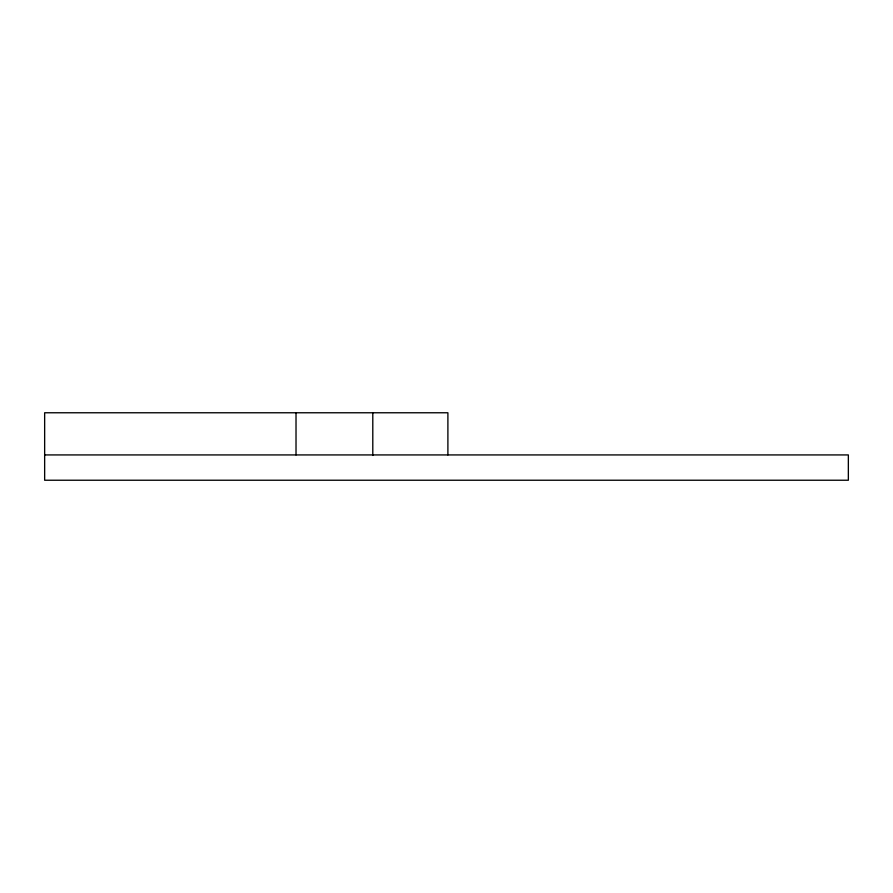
<?xml version="1.0" encoding="UTF-8"?>
<svg xmlns="http://www.w3.org/2000/svg" width="893" height="893" viewBox="0 0 893 893"><rect width="100%" height="100%" fill="white"/><g stroke="black" fill="none" stroke-linecap="round" stroke-linejoin="round"><path stroke-width="1.34" d="M44.65 454.928L848.35 454.928L848.35 480.233L44.65 480.233L44.65 412.767L447.895 412.767L447.895 454.928M372.794 412.767L372.794 455.452M296.018 412.767L296.018 454.928"/></g></svg>
